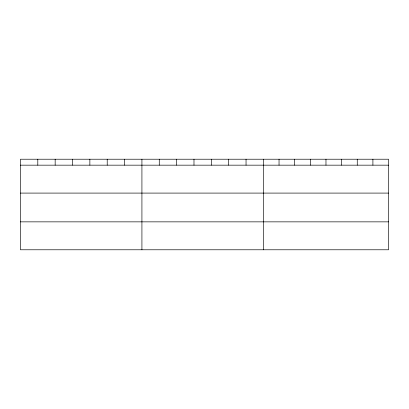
<?xml version="1.0" encoding="UTF-8"?>
<svg xmlns="http://www.w3.org/2000/svg" width="409" height="409" viewBox="0 0 409 409"><rect width="100%" height="100%" fill="white"/><g stroke="black" fill="none" stroke-linecap="round" stroke-linejoin="round"><path stroke-width="0.61" d="M388.55 165.164L388.55 249.781L20.45 249.781L20.45 159.219L388.55 159.219L388.55 165.164L20.45 165.164M20.45 193.089L388.55 193.089M20.45 221.857L388.55 221.857M372.906 159.219L372.906 165.164M357.261 159.219L357.261 165.164M341.617 159.219L341.617 165.164M325.973 159.219L325.973 165.164M310.329 159.219L310.329 165.164M294.684 159.219L294.684 165.164M279.04 159.219L279.04 165.164M263.396 159.219L263.396 249.781M246.044 159.219L246.044 165.164M228.687 159.219L228.687 165.164M211.335 159.219L211.335 165.164M193.984 159.219L193.984 165.164M176.632 159.219L176.632 165.164M159.275 159.219L159.275 165.164M141.923 159.219L141.923 249.781M124.571 159.219L124.571 165.164M107.214 159.219L107.214 165.164M89.862 159.219L89.862 165.164M72.511 159.219L72.511 165.164M55.159 159.219L55.159 165.164M37.802 159.219L37.802 165.164"/></g></svg>
